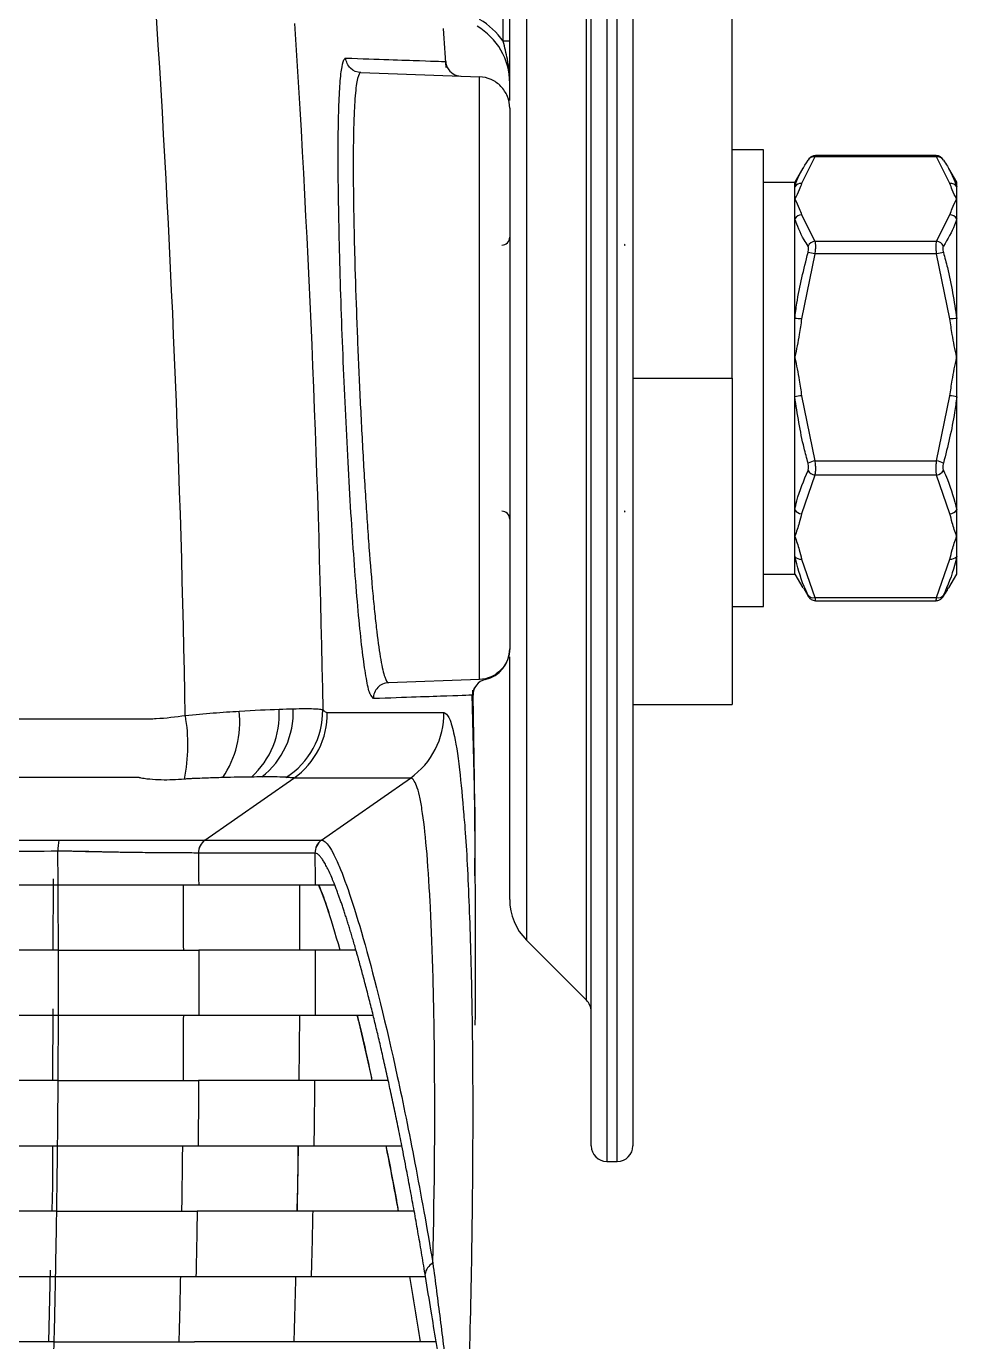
# Model space of a CAD drawing. Extents: x 14.8 to 109.8, y 1.6 to 86.6.
# Drawn here: x 107.027 to 108.809, y 35.693 to 38.212 of the extents above; entities that cross this region are included whole.
import ezdxf

# ---------------------------------------------------------------- set-up
doc = ezdxf.new("R2010")
doc.units = 0
doc.header["$MEASUREMENT"] = 0
doc.layers.add('OBJECT', color=7, linetype='CONTINUOUS')

msp = doc.modelspace()

# ---------------------------------------------------------------- linework, layer by layer
at = {"layer": 'OBJECT'}
for p, q in [((108.379, 37.5382), (108.379, 44.1632)), ((108.139, 39.0382), (108.139, 37.5382)), ((108.159, 36.0382), (108.159, 39.0382)), ((108.109, 37.5382), (108.109, 38.9807)), ((108.189, 38.8687), (108.189, 36.0682)), ((108.1002, 36.347), (108.1002, 38.7294)), ((107.9852, 38.6123), (107.9852, 36.462)), ((107.9406, 38.1832), (107.9406, 38.5328)), ((107.953, 38.07), (107.953, 38.5328)), ((107.953, 38.1832), (107.9406, 38.1832)), ((107.668, 38.1232), (107.8951, 38.1152)), ((108.439, 37.9757), (108.379, 37.9757)), ((108.439, 37.5382), (108.439, 37.9757)), ((108.5373, 37.9618), (108.512, 37.911)), ((108.7706, 37.9618), (108.5373, 37.9618)), ((108.7697, 37.9643), (108.5384, 37.9643)), ((108.796, 37.911), (108.7706, 37.9618)), ((108.5145, 37.9401), (108.499, 37.9132)), ((108.809, 37.9132), (108.7937, 37.9398)), ((108.439, 37.9132), (108.499, 37.9132)), ((108.499, 37.9046), (108.499, 37.9132)), ((108.499, 37.9046), (108.499, 37.9132)), ((108.809, 37.9046), (108.809, 37.9132)), ((108.499, 37.8811), (108.499, 37.9046)), ((108.809, 37.8811), (108.809, 37.9046)), ((108.499, 37.1632), (108.499, 37.8811)), ((108.499, 37.8435), (108.499, 37.8811)), ((108.809, 37.8435), (108.809, 37.8811)), ((108.499, 37.6522), (108.499, 37.8435)), ((108.512, 37.8511), (108.5373, 37.8003)), ((108.7706, 37.8003), (108.796, 37.8511)), ((108.809, 37.6522), (108.809, 37.8435)), ((108.1728, 37.7944), (108.1728, 37.792)), ((108.174, 37.7932), (108.1728, 37.7944)), ((108.1728, 37.792), (108.174, 37.7932)), ((108.5373, 37.8003), (108.7706, 37.8003)), ((108.5373, 37.7761), (108.512, 37.6515)), ((108.7706, 37.7761), (108.5373, 37.7761)), ((108.796, 37.6515), (108.7706, 37.7761)), ((108.499, 37.578), (108.499, 37.6522)), ((108.809, 37.578), (108.809, 37.6522)), ((108.499, 37.5023), (108.499, 37.578)), ((108.809, 37.5023), (108.809, 37.578)), ((108.109, 36.0682), (108.109, 37.5382)), ((108.139, 37.5382), (108.139, 36.0382)), ((108.189, 37.5382), (108.379, 37.5382)), ((108.379, 37.5382), (108.379, 36.9132)), ((108.439, 37.1007), (108.439, 37.5382)), ((108.512, 37.5046), (108.5373, 37.38)), ((108.7706, 37.38), (108.796, 37.5046)), ((108.499, 37.2858), (108.499, 37.5023)), ((108.809, 37.2858), (108.809, 37.5023)), ((108.5373, 37.38), (108.7706, 37.38)), ((108.5373, 37.3526), (108.512, 37.2787)), ((108.7706, 37.3526), (108.5373, 37.3526)), ((108.796, 37.2787), (108.7706, 37.3526)), ((108.174, 37.2832), (108.1728, 37.2844)), ((108.1728, 37.2844), (108.1728, 37.282)), ((108.1728, 37.282), (108.174, 37.2832)), ((108.499, 37.2352), (108.499, 37.2858)), ((108.809, 37.2352), (108.809, 37.2858)), ((108.499, 37.197), (108.499, 37.2352)), ((108.809, 37.197), (108.809, 37.2352)), ((108.499, 37.1632), (108.499, 37.197)), ((108.512, 37.1917), (108.5373, 37.1179)), ((108.7706, 37.1179), (108.796, 37.1917)), ((108.809, 37.1632), (108.809, 37.197)), ((108.439, 37.1632), (108.499, 37.1632)), ((108.499, 37.1632), (108.5145, 37.1364)), ((108.7937, 37.1367), (108.809, 37.1632)), ((108.5156, 37.137), (108.5244, 37.1209)), ((108.379, 37.1007), (108.439, 37.1007)), ((108.525, 37.1199), (108.5244, 37.1209)), ((108.5373, 37.1179), (108.7706, 37.1179)), ((108.5384, 37.1121), (108.7697, 37.1121)), ((107.953, 36.5398), (107.953, 37.0046)), ((107.8951, 36.9612), (107.7209, 36.9551)), ((107.692, 36.9246), (107.6871, 36.9314)), ((107.8871, 36.7045), (107.8809, 36.9323)), ((108.189, 36.9132), (108.379, 36.9132)), ((107.6038, 36.8981), (107.8268, 36.8981)), ((107.3695, 36.6536), (107.54, 36.7725)), ((107.7629, 36.7725), (107.54, 36.7725)), ((107.5929, 36.6536), (107.7629, 36.7725)), ((107.8871, 36.7045), (107.886, 36.7046)), ((107.3698, 36.6536), (107.5928, 36.6536)), ((107.5928, 36.6536), (107.5929, 36.6536)), ((107.5801, 36.6288), (107.3571, 36.6288)), ((107.5802, 36.6288), (107.5801, 36.6288)), ((107.0789, 36.4432), (107.0793, 36.5796)), ((107.3575, 36.5682), (107.5804, 36.5682)), ((107.9852, 36.462), (108.1002, 36.347)), ((107.5807, 36.4432), (107.358, 36.4432)), ((107.0783, 36.1932), (107.0786, 36.3303)), ((107.358, 36.3182), (107.5804, 36.3182)), ((107.5504, 36.3182), (107.5495, 36.1932)), ((107.6891, 36.1987), (107.6615, 36.3182)), ((107.5795, 36.1932), (107.3574, 36.1932)), ((107.3563, 36.0682), (107.578, 36.0682)), ((108.139, 36.0382), (108.159, 36.0382)), ((107.5758, 35.9432), (107.3546, 35.9432)), ((107.0705, 35.6932), (107.074, 35.83)), ((107.3523, 35.8182), (107.573, 35.8182)), ((107.7918, 35.8182), (107.7911, 35.8227)), ((107.5696, 35.6932), (107.3495, 35.6932))]:
    msp.add_line(p, q, dxfattribs=at)
for centre, radius, start, end in [((107.828, 38.1037), 0.125, 0, 60), ((107.8254, 38.1037), 0.14, 34.6214, 60), ((82.4386, 36.4432), 25.449, 3.80708, 3.97514), ((107.8605, 38.1465), 0.03, 183.8301, 208.3471), ((107.8605, 38.1465), 0.03, 208.3412, 268.0015), ((108.5354, 37.9491), 0.0128, 81.4729, 149.859), ((108.7725, 37.9491), 0.0128, 30.1391, 98.529), ((108.511, 37.8966), 0.0144, 85.9642, 146.3907), ((108.797, 37.8966), 0.0144, 33.6123, 94.0329), ((108.5126, 37.8351), 0.016, 92.2922, 148.4159), ((108.7954, 37.8351), 0.016, 31.5873, 87.7046), ((107.938, 37.808), 0.015, 271, 0), ((108.5393, 37.7838), 0.0167, 96.8187, 153.7072), ((108.7687, 37.7838), 0.0167, 26.2902, 83.1839), ((108.5155, 37.7039), 0.0754, 73.1489, 83.2451), ((108.7925, 37.7039), 0.0754, 96.7565, 106.8495), ((108.5012, 37.5711), 0.0811, 82.3779, 91.5729), ((108.8068, 37.5711), 0.0811, 88.4269, 97.6223), ((108.5203, 37.4201), 0.0849, 95.6312, 104.548), ((108.7877, 37.4201), 0.0849, 75.4533, 84.3675), ((108.5584, 37.2982), 0.0844, 104.4614, 113.8015), ((108.7496, 37.2983), 0.0844, 66.1962, 75.5409), ((108.5401, 37.3705), 0.0182, 209.6936, 261.1333), ((108.7678, 37.3705), 0.0182, 278.8639, 330.3091), ((107.938, 37.2685), 0.015, 0, 89), ((108.5128, 37.2957), 0.017, 215.5979, 267.2737), ((108.7952, 37.2957), 0.017, 272.7294, 324.399), ((108.5103, 37.2063), 0.0147, 219.2269, 276.414), ((108.7976, 37.2063), 0.0147, 263.5888, 320.7704), ((108.5344, 37.1302), 0.0126, 217.0577, 283.3271), ((108.7735, 37.1302), 0.0126, 256.6713, 322.9439), ((107.893, 37.0196), 0.06, 282.725, 359.9996), ((107.9128, 36.9318), 0.03, 102.7253, 181.0978), ((82.4386, 36.4432), 25.449, 359.6765, 1.12022), ((107.2495, 36.879), 0.1867, 325.534, 6.6361), ((107.3514, 36.8937), 0.1603, 311.8926, 3.8133), ((107.3823, 36.898), 0.1563, 307.9025, 2.6399), ((107.4446, 36.9013), 0.1505, 302.1195, 0.7464), ((107.0121, 36.8358), 0.3248, 348.377, 10.0407), ((107.6768, 36.8954), 0.15, 305.0188, 1.0283), ((107.1686, 36.6345), 0.0809, 166.4179, 181.4894), ((107.3871, 36.629), 0.03, 125.0942, 180.4416), ((108.063, 36.5398), 0.11, 180, 225), ((108.079, 36.3258), 0.03, 0, 45), ((108.139, 36.0682), 0.03, 180, 270), ((108.159, 36.0682), 0.03, 270, 0), ((107.8178, 35.8191), 0.027, 116.2331, 172.2532)]:
    msp.add_arc(centre, radius, start, end, dxfattribs=at)
for points in [[(107.3319, 36.8925), (107.3237, 37.3496), (107.3045, 37.8064), (107.2747, 38.261)], [(107.541, 38.2175), (107.5691, 37.7808), (107.5872, 37.3422), (107.5951, 36.9033)], [(107.6356, 38.1477), (107.6367, 38.15), (107.6379, 38.1512), (107.6392, 38.1511)], [(107.435, 36.9006), (107.4637, 36.9023), (107.4892, 36.9035), (107.5114, 36.9044)], [(107.5114, 36.9044), (107.5212, 36.9047), (107.5302, 36.905), (107.5384, 36.9052)], [(107.4585, 36.7744), (107.4424, 36.7742), (107.4241, 36.7739), (107.4034, 36.7734)], [(107.4783, 36.7746), (107.4722, 36.7746), (107.4656, 36.7745), (107.4585, 36.7744)], [(107.8861, 36.585), (107.8868, 36.6268), (107.8871, 36.6666), (107.8871, 36.7045)], [(107.3695, 36.6536), (107.3696, 36.6536), (107.3697, 36.6536), (107.3698, 36.6536)], [(107.3571, 36.6288), (107.357, 36.6288), (107.3569, 36.6288), (107.3568, 36.6288)], [(107.5801, 36.6288), (107.5802, 36.6086), (107.5803, 36.5884), (107.5804, 36.5682)], [(103.673, 36.5682), (104.2538, 36.5682), (105.4037, 36.5682), (106.5307, 36.5682), (107.0883, 36.5682)], [(107.0889, 36.4432), (107.0888, 36.4849), (107.0886, 36.5266), (107.0883, 36.5682)], [(107.3276, 36.5682), (107.3278, 36.5266), (107.328, 36.4849), (107.3281, 36.4432)], [(107.5504, 36.5682), (107.5507, 36.5266), (107.5508, 36.4849), (107.5508, 36.4432)], [(107.5804, 36.5682), (107.5894, 36.5682), (107.6018, 36.5682), (107.6179, 36.5682)], [(107.0889, 36.4432), (106.5312, 36.4432), (105.404, 36.4432), (104.2539, 36.4432), (103.673, 36.4432)], [(107.5807, 36.4432), (107.5807, 36.4016), (107.5806, 36.3599), (107.5804, 36.3182)], [(107.6587, 36.4432), (107.6221, 36.4432), (107.5962, 36.4432), (107.5807, 36.4432)], [(103.673, 36.3182), (104.2539, 36.3182), (105.404, 36.3182), (106.5312, 36.3182), (107.0889, 36.3182)], [(107.0884, 36.1932), (107.0887, 36.2349), (107.0888, 36.2765), (107.0889, 36.3182)], [(107.3281, 36.3182), (107.328, 36.2766), (107.3278, 36.2349), (107.3275, 36.1932)], [(107.5804, 36.3182), (107.6002, 36.3182), (107.6372, 36.3182), (107.6916, 36.3182)], [(107.0884, 36.1932), (106.5308, 36.1932), (105.4038, 36.1932), (104.2539, 36.1932), (103.673, 36.1932)], [(107.5795, 36.1932), (107.5791, 36.1516), (107.5786, 36.1099), (107.578, 36.0682)], [(107.7205, 36.1932), (107.6497, 36.1932), (107.6027, 36.1932), (107.5795, 36.1932)], [(107.0857, 35.9432), (107.0863, 35.9849), (107.0869, 36.0265), (107.0873, 36.0682)], [(107.3263, 36.0682), (107.3259, 36.0265), (107.3253, 35.9849), (107.3247, 35.9432)], [(107.548, 36.0682), (107.5473, 36.0266), (107.5466, 35.9849), (107.5458, 35.9432)], [(107.578, 36.0682), (107.604, 36.0682), (107.6602, 36.0682), (107.7465, 36.0682)], [(107.74, 35.9432), (107.7321, 35.987), (107.7242, 36.0286), (107.7164, 36.0682)], [(107.5758, 35.9432), (107.575, 35.9016), (107.574, 35.8599), (107.573, 35.8182)], [(107.0808, 35.6932), (107.0818, 35.7349), (107.0827, 35.7765), (107.0835, 35.8182)], [(107.3224, 35.8182), (107.3216, 35.7765), (107.3206, 35.7349), (107.3196, 35.6932)], [(107.543, 35.8182), (107.542, 35.7766), (107.5408, 35.7349), (107.5396, 35.6932)], [(107.782, 35.6932), (107.7751, 35.7354), (107.7684, 35.7772), (107.7616, 35.8182)]]:
    msp.add_open_spline(points, degree=3, dxfattribs=at)
for points, knots in [([(107.953, 38.1037), (107.953, 38.1038), (107.953, 38.1188), (107.9503, 38.1456), (107.9435, 38.1718), (107.9406, 38.1832)], [0, 0, 0, 0, 0.005474, 0.566166, 1, 1, 1, 1]), ([(107.6871, 36.9314), (107.6867, 36.9319), (107.6842, 36.9348), (107.6794, 36.9569), (107.6728, 36.9983), (107.6662, 37.0562), (107.6598, 37.1277), (107.6535, 37.2107), (107.6476, 37.3031), (107.6421, 37.4021), (107.6371, 37.5051), (107.6327, 37.6089), (107.6292, 37.7107), (107.6265, 37.8077), (107.6249, 37.8968), (107.6244, 37.9759), (107.6252, 38.0423), (107.6273, 38.0944), (107.6306, 38.1316), (107.6339, 38.1423), (107.6356, 38.1477)], [0, 0, 0, 0, 0.011841, 0.070065, 0.128279, 0.186492, 0.244676, 0.302859, 0.361011, 0.419162, 0.477299, 0.535435, 0.593561, 0.651687, 0.709786, 0.767884, 0.825931, 0.883979, 0.941989, 1, 1, 1, 1]), ([(107.6392, 38.1511), (107.7015, 38.149), (107.7487, 38.1473), (107.8125, 38.1451), (107.8291, 38.1445), (107.8306, 38.1445)], [0, 0, 0, 0, 0.5, 0.5, 1, 1, 1, 1]), ([(107.668, 38.1232), (107.6607, 38.1234), (107.6535, 38.1265), (107.643, 38.1367), (107.6397, 38.1438), (107.6392, 38.1511)], [0, 0, 0, 0, 0.5, 0.5, 1, 1, 1, 1]), ([(107.8342, 38.1323), (107.8335, 38.1335), (107.8323, 38.136), (107.8314, 38.1392), (107.8309, 38.1414), (107.8308, 38.1424), (107.8307, 38.143), (107.8307, 38.1434), (107.8307, 38.1436), (107.8307, 38.1435), (107.8307, 38.1435)], [0, 0, 0, 0, 0.249394, 0.474955, 0.590945, 0.659616, 0.720672, 0.808057, 0.975555, 1, 1, 1, 1]), ([(107.668, 38.1232), (107.6657, 38.1233), (107.6636, 38.1195), (107.66, 38.1046), (107.6584, 38.0936), (107.6566, 38.0716), (107.6561, 38.0634), (107.6551, 38.0453), (107.6547, 38.0354), (107.6538, 38.0037), (107.6535, 37.9795), (107.6534, 37.9248), (107.6536, 37.8953), (107.6544, 37.8478), (107.6547, 37.8314), (107.6554, 37.7975), (107.6559, 37.7799), (107.6573, 37.7268), (107.6585, 37.6904), (107.6606, 37.6341), (107.6614, 37.615), (107.6629, 37.5767), (107.6638, 37.5575), (107.6664, 37.5003), (107.6682, 37.4624), (107.6713, 37.4058), (107.6723, 37.387), (107.6744, 37.3505), (107.6766, 37.3146), (107.6789, 37.2801), (107.6812, 37.2464), (107.6824, 37.2298), (107.686, 37.1819), (107.6884, 37.1525), (107.6921, 37.1121), (107.6934, 37.0993), (107.6959, 37.0749), (107.6972, 37.0634), (107.701, 37.0317), (107.7036, 37.0138), (107.7074, 36.9919), (107.7087, 36.9854), (107.7112, 36.9744), (107.7125, 36.9698), (107.7162, 36.9587), (107.7186, 36.955), (107.7209, 36.9551)], [0, 0, 0, 0, 0.0625, 0.0625, 0.125, 0.125, 0.15625, 0.15625, 0.1875, 0.1875, 0.25, 0.25, 0.3125, 0.3125, 0.34375, 0.34375, 0.375, 0.375, 0.4375, 0.4375, 0.46875, 0.46875, 0.5, 0.5, 0.5625, 0.5625, 0.59375, 0.59375, 0.625, 0.65625, 0.65625, 0.6875, 0.6875, 0.75, 0.75, 0.78125, 0.78125, 0.8125, 0.8125, 0.875, 0.875, 0.90625, 0.90625, 0.9375, 0.9375, 1, 1, 1, 1]), ([(107.8951, 36.9612), (107.8951, 36.9612), (107.8951, 36.9613), (107.8951, 36.9615), (107.8951, 36.962), (107.8951, 36.9631), (107.8951, 36.9658), (107.8951, 36.9686), (107.8951, 36.9759), (107.8951, 36.9805), (107.8951, 36.9915), (107.8951, 36.9979), (107.8951, 37.0197), (107.8951, 37.0374), (107.8951, 37.0688), (107.8951, 37.0802), (107.8951, 37.1043), (107.8951, 37.117), (107.8951, 37.157), (107.8951, 37.186), (107.8951, 37.2334), (107.8951, 37.2498), (107.8951, 37.2831), (107.8951, 37.3172), (107.8951, 37.3526), (107.8951, 37.3887), (107.8951, 37.4073), (107.8951, 37.4631), (107.8951, 37.5006), (107.8951, 37.557), (107.8951, 37.5759), (107.8951, 37.6137), (107.8951, 37.6325), (107.8951, 37.688), (107.8951, 37.7239), (107.8951, 37.7763), (107.8951, 37.7936), (107.8951, 37.827), (107.8951, 37.8432), (107.8951, 37.89), (107.8951, 37.9191), (107.8951, 37.973), (107.8951, 37.9969), (107.8951, 38.0282), (107.8951, 38.0379), (107.8951, 38.0558), (107.8951, 38.064), (107.8951, 38.0857), (107.8951, 38.0966), (107.8951, 38.1077), (107.8951, 38.1105), (107.8951, 38.1134), (107.8951, 38.1141), (107.8951, 38.1148), (107.8951, 38.115), (107.8951, 38.1152), (107.8951, 38.1152), (107.8951, 38.1152)], [0, 0, 0, 0, 0.007812, 0.007812, 0.015625, 0.03125, 0.03125, 0.0625, 0.0625, 0.09375, 0.09375, 0.125, 0.125, 0.1875, 0.1875, 0.21875, 0.21875, 0.25, 0.25, 0.3125, 0.3125, 0.34375, 0.34375, 0.375, 0.40625, 0.40625, 0.4375, 0.4375, 0.5, 0.5, 0.53125, 0.53125, 0.5625, 0.5625, 0.625, 0.625, 0.65625, 0.65625, 0.6875, 0.6875, 0.75, 0.75, 0.8125, 0.8125, 0.84375, 0.84375, 0.875, 0.875, 0.9375, 0.9375, 0.96875, 0.96875, 0.984375, 0.984375, 0.992188, 0.992188, 1, 1, 1, 1]), ([(107.953, 38.0553), (107.953, 38.063), (107.9515, 38.0706), (107.9457, 38.0849), (107.9415, 38.0914), (107.9308, 38.1025), (107.9244, 38.107), (107.9104, 38.1132), (107.9028, 38.115), (107.8951, 38.1152)], [0, 0, 0, 0, 0.25, 0.25, 0.5, 0.5, 0.75, 0.75, 1, 1, 1, 1]), ([(107.953, 38.0553), (107.953, 38.0553), (107.953, 38.0519), (107.953, 38.0386), (107.953, 38.0288), (107.953, 38.0094), (107.953, 38.002), (107.953, 37.986), (107.953, 37.9773), (107.953, 37.9492), (107.953, 37.9278), (107.953, 37.8796), (107.953, 37.8535), (107.953, 37.8115), (107.953, 37.797), (107.953, 37.7671), (107.953, 37.7516), (107.953, 37.7047), (107.953, 37.6725), (107.953, 37.6228), (107.953, 37.6059), (107.953, 37.572), (107.953, 37.5551), (107.953, 37.5045), (107.953, 37.471), (107.953, 37.4209), (107.953, 37.4043), (107.953, 37.3719), (107.953, 37.3402), (107.953, 37.3097), (107.953, 37.2798), (107.953, 37.2651), (107.953, 37.2227), (107.953, 37.1966), (107.953, 37.1608), (107.953, 37.1494), (107.953, 37.1278), (107.953, 37.1176), (107.953, 37.0895), (107.953, 37.0736), (107.953, 37.0541), (107.953, 37.0483), (107.953, 37.0385), (107.953, 37.0344), (107.953, 37.0245), (107.953, 37.0212), (107.953, 37.0212)], [0, 0, 0, 0, 0.0625, 0.0625, 0.125, 0.125, 0.15625, 0.15625, 0.1875, 0.1875, 0.25, 0.25, 0.3125, 0.3125, 0.34375, 0.34375, 0.375, 0.375, 0.4375, 0.4375, 0.46875, 0.46875, 0.5, 0.5, 0.5625, 0.5625, 0.59375, 0.59375, 0.625, 0.65625, 0.65625, 0.6875, 0.6875, 0.75, 0.75, 0.78125, 0.78125, 0.8125, 0.8125, 0.875, 0.875, 0.90625, 0.90625, 0.9375, 0.9375, 1, 1, 1, 1]), ([(108.5384, 37.9643), (108.5372, 37.9642), (108.5349, 37.9641), (108.5317, 37.9629), (108.5292, 37.9613), (108.5275, 37.9597), (108.5263, 37.9584), (108.5256, 37.9574), (108.5251, 37.9567), (108.5249, 37.9564)], [0, 0, 0, 0, 0.189075, 0.381962, 0.546143, 0.681246, 0.789091, 0.91633, 1, 1, 1, 1]), ([(108.5384, 37.9642), (108.5383, 37.9641), (108.5381, 37.9639), (108.5375, 37.9623), (108.5373, 37.9618)], [0, 0, 0, 0, 0.646126, 1, 1, 1, 1]), ([(108.7829, 37.9566), (108.7824, 37.9574), (108.7816, 37.9586), (108.7793, 37.9609), (108.7762, 37.963), (108.7728, 37.9643), (108.7704, 37.9642), (108.7697, 37.9641)], [0, 0, 0, 0, 0.260358, 0.402468, 0.600216, 0.881439, 1, 1, 1, 1]), ([(108.7706, 37.9618), (108.7702, 37.9629), (108.7697, 37.9644), (108.7697, 37.9641), (108.7697, 37.964)], [0, 0, 0, 0, 0.721615, 1, 1, 1, 1]), ([(108.499, 37.9046), (108.5002, 37.9086), (108.5056, 37.9258), (108.5162, 37.9426), (108.5244, 37.9555)], [0, 0, 0, 0, 0.230784, 1, 1, 1, 1]), ([(108.7836, 37.9555), (108.7862, 37.9517), (108.7975, 37.935), (108.804, 37.9178), (108.809, 37.9046)], [0, 0, 0, 0, 0.230777, 1, 1, 1, 1]), ([(108.512, 37.911), (108.5106, 37.907), (108.5072, 37.897), (108.502, 37.8871), (108.499, 37.8812), (108.499, 37.8811)], [0, 0, 0, 0, 0.400105, 0.989961, 1, 1, 1, 1]), ([(108.809, 37.8811), (108.8089, 37.8812), (108.8059, 37.8871), (108.8008, 37.897), (108.7974, 37.907), (108.796, 37.911)], [0, 0, 0, 0, 0.0100396, 0.5998959, 1, 1, 1, 1]), ([(108.499, 37.8811), (108.499, 37.881), (108.502, 37.875), (108.5072, 37.8651), (108.5106, 37.8551), (108.512, 37.8511)], [0, 0, 0, 0, 0.010036, 0.599892, 1, 1, 1, 1]), ([(108.796, 37.8511), (108.7974, 37.8551), (108.8008, 37.8651), (108.8059, 37.875), (108.8089, 37.881), (108.809, 37.8811)], [0, 0, 0, 0, 0.4001072, 0.9899635, 1, 1, 1, 1]), ([(108.5244, 37.7912), (108.5218, 37.7951), (108.5105, 37.8124), (108.504, 37.83), (108.499, 37.8435)], [0, 0, 0, 0, 0.230777, 1, 1, 1, 1]), ([(108.809, 37.8435), (108.8077, 37.8395), (108.8023, 37.8218), (108.7918, 37.8045), (108.7836, 37.7912)], [0, 0, 0, 0, 0.230783, 1, 1, 1, 1]), ([(108.5244, 37.7788), (108.5245, 37.7795), (108.5251, 37.7817), (108.5256, 37.7853), (108.5254, 37.7889), (108.5247, 37.7904), (108.5244, 37.7912)], [0, 0, 0, 0, 0.142534, 0.42189, 0.711621, 1, 1, 1, 1]), ([(108.5373, 37.8003), (108.5377, 37.7989), (108.5384, 37.796), (108.5386, 37.7888), (108.5381, 37.7819), (108.5375, 37.7776), (108.5373, 37.7761)], [0, 0, 0, 0, 0.286989, 0.578771, 0.858873, 1, 1, 1, 1]), ([(108.7706, 37.7761), (108.7703, 37.7791), (108.7696, 37.785), (108.7694, 37.7927), (108.7699, 37.7977), (108.7704, 37.7997), (108.7706, 37.8003)], [0, 0, 0, 0, 0.286983, 0.578768, 0.85887, 1, 1, 1, 1]), ([(108.7836, 37.7912), (108.7834, 37.7908), (108.7829, 37.7898), (108.7824, 37.7873), (108.7826, 37.7833), (108.7833, 37.7803), (108.7836, 37.7788)], [0, 0, 0, 0, 0.142526, 0.4219, 0.711623, 1, 1, 1, 1]), ([(108.499, 37.6522), (108.5002, 37.662), (108.5056, 37.7048), (108.5162, 37.7466), (108.5244, 37.7788)], [0, 0, 0, 0, 0.2307843, 1, 1, 1, 1]), ([(108.7836, 37.7788), (108.7862, 37.7692), (108.7975, 37.7276), (108.804, 37.685), (108.809, 37.6522)], [0, 0, 0, 0, 0.230777, 1, 1, 1, 1]), ([(108.512, 37.6515), (108.5106, 37.6416), (108.5072, 37.6172), (108.502, 37.5929), (108.499, 37.5783), (108.499, 37.578)], [0, 0, 0, 0, 0.400105, 0.989964, 1, 1, 1, 1]), ([(108.809, 37.578), (108.8089, 37.5783), (108.8059, 37.5929), (108.8008, 37.6172), (108.7974, 37.6416), (108.796, 37.6515)], [0, 0, 0, 0, 0.010037, 0.599896, 1, 1, 1, 1]), ([(108.499, 37.578), (108.499, 37.5778), (108.502, 37.5632), (108.5072, 37.5388), (108.5106, 37.5144), (108.512, 37.5046)], [0, 0, 0, 0, 0.010036, 0.599895, 1, 1, 1, 1]), ([(108.796, 37.5046), (108.7974, 37.5144), (108.8008, 37.5388), (108.8059, 37.5632), (108.8089, 37.5778), (108.809, 37.578)], [0, 0, 0, 0, 0.4001042, 0.9899629, 1, 1, 1, 1]), ([(108.5244, 37.3755), (108.5218, 37.3851), (108.5105, 37.4267), (108.504, 37.4694), (108.499, 37.5023)], [0, 0, 0, 0, 0.230777, 1, 1, 1, 1]), ([(108.809, 37.5023), (108.8077, 37.4924), (108.8023, 37.4496), (108.7918, 37.4077), (108.7836, 37.3755)], [0, 0, 0, 0, 0.230785, 1, 1, 1, 1]), ([(108.5373, 37.38), (108.5377, 37.377), (108.5384, 37.3709), (108.5386, 37.3623), (108.5381, 37.3562), (108.5375, 37.3535), (108.5373, 37.3526)], [0, 0, 0, 0, 0.286984, 0.57877, 0.85887, 1, 1, 1, 1]), ([(108.7706, 37.3526), (108.7703, 37.3545), (108.7696, 37.3585), (108.7694, 37.3667), (108.7699, 37.3741), (108.7704, 37.3785), (108.7706, 37.38)], [0, 0, 0, 0, 0.286987, 0.578771, 0.858873, 1, 1, 1, 1]), ([(108.499, 37.2858), (108.5002, 37.2917), (108.5056, 37.3172), (108.5162, 37.3422), (108.5244, 37.3615)], [0, 0, 0, 0, 0.2307835, 1, 1, 1, 1]), ([(108.5244, 37.3615), (108.5245, 37.362), (108.5251, 37.3634), (108.5256, 37.3665), (108.5254, 37.3709), (108.5247, 37.374), (108.5244, 37.3755)], [0, 0, 0, 0, 0.142543, 0.421892, 0.711624, 1, 1, 1, 1]), ([(108.7836, 37.3755), (108.7834, 37.3747), (108.7829, 37.3725), (108.7824, 37.3687), (108.7826, 37.3645), (108.7833, 37.3625), (108.7836, 37.3615)], [0, 0, 0, 0, 0.142533, 0.421896, 0.711618, 1, 1, 1, 1]), ([(108.7836, 37.3615), (108.7862, 37.3558), (108.7975, 37.3308), (108.804, 37.3054), (108.809, 37.2858)], [0, 0, 0, 0, 0.230777, 1, 1, 1, 1]), ([(108.512, 37.2787), (108.5106, 37.2729), (108.5072, 37.2584), (108.502, 37.244), (108.499, 37.2354), (108.499, 37.2352)], [0, 0, 0, 0, 0.400108, 0.989961, 1, 1, 1, 1]), ([(108.809, 37.2352), (108.8089, 37.2354), (108.8059, 37.244), (108.8008, 37.2584), (108.7974, 37.2729), (108.796, 37.2787)], [0, 0, 0, 0, 0.01004, 0.599894, 1, 1, 1, 1]), ([(108.499, 37.2352), (108.499, 37.2351), (108.502, 37.2264), (108.5072, 37.212), (108.5106, 37.1975), (108.512, 37.1917)], [0, 0, 0, 0, 0.010036, 0.5998912, 1, 1, 1, 1]), ([(108.796, 37.1917), (108.7974, 37.1975), (108.8008, 37.212), (108.8059, 37.2264), (108.8089, 37.2351), (108.809, 37.2352)], [0, 0, 0, 0, 0.400108, 0.989963, 1, 1, 1, 1]), ([(108.5244, 37.1225), (108.5218, 37.1282), (108.5105, 37.1526), (108.504, 37.1777), (108.499, 37.197)], [0, 0, 0, 0, 0.230778, 1, 1, 1, 1]), ([(108.809, 37.197), (108.8077, 37.1912), (108.8023, 37.166), (108.7918, 37.1414), (108.7836, 37.1225)], [0, 0, 0, 0, 0.230785, 1, 1, 1, 1]), ([(108.7836, 37.1209), (108.7864, 37.1247), (108.7902, 37.13), (108.7926, 37.1355), (108.7932, 37.1369)], [0, 0, 0, 0, 0.725854, 1, 1, 1, 1]), ([(108.5244, 37.1209), (108.5245, 37.1207), (108.5251, 37.1199), (108.5256, 37.1194), (108.5254, 37.1202), (108.5247, 37.1218), (108.5244, 37.1225)], [0, 0, 0, 0, 0.1425348, 0.421893, 0.7116231, 1, 1, 1, 1]), ([(108.525, 37.1199), (108.525, 37.1198), (108.5255, 37.1191), (108.5262, 37.1181), (108.5279, 37.1162), (108.5305, 37.1142), (108.534, 37.1125), (108.5369, 37.1123), (108.5384, 37.1122)], [0, 0, 0, 0, 0.027805, 0.201778, 0.35764, 0.520027, 0.752003, 1, 1, 1, 1]), ([(108.5373, 37.1179), (108.5377, 37.1164), (108.5384, 37.1133), (108.5386, 37.1117), (108.5384, 37.1122), (108.5384, 37.1122)], [0, 0, 0, 0, 0.477607, 0.963215, 1, 1, 1, 1]), ([(108.7697, 37.1124), (108.7696, 37.1124), (108.7694, 37.1123), (108.7699, 37.1147), (108.7705, 37.1171), (108.7706, 37.1179)], [0, 0, 0, 0, 0.300665, 0.765696, 1, 1, 1, 1]), ([(108.7697, 37.1122), (108.7708, 37.1122), (108.773, 37.1123), (108.7762, 37.1135), (108.7787, 37.1151), (108.7805, 37.1167), (108.7817, 37.1181), (108.7824, 37.119), (108.7829, 37.1197), (108.7831, 37.12)], [0, 0, 0, 0, 0.177389, 0.374391, 0.542565, 0.68169, 0.788403, 0.907728, 1, 1, 1, 1]), ([(108.7836, 37.1225), (108.7834, 37.1221), (108.7829, 37.1209), (108.7824, 37.1197), (108.7826, 37.1195), (108.7833, 37.1204), (108.7836, 37.1209)], [0, 0, 0, 0, 0.142539, 0.421897, 0.71163, 1, 1, 1, 1]), ([(107.953, 37.0212), (107.953, 37.0135), (107.9515, 37.0058), (107.9457, 36.9916), (107.9415, 36.985), (107.9308, 36.974), (107.9244, 36.9695), (107.9104, 36.9632), (107.9028, 36.9615), (107.8951, 36.9612)], [0, 0, 0, 0, 0.25, 0.25, 0.5, 0.5, 0.75, 0.75, 1, 1, 1, 1]), ([(107.7209, 36.9551), (107.7132, 36.9548), (107.7056, 36.9514), (107.6949, 36.9401), (107.6919, 36.9323), (107.692, 36.9246)], [0, 0, 0, 0, 0.5, 0.5, 1, 1, 1, 1]), ([(107.8828, 36.9312), (107.8814, 36.9312), (107.8647, 36.9306), (107.8011, 36.9284), (107.7542, 36.9267), (107.692, 36.9246)], [0, 0, 0, 0, 0.5, 0.5, 1, 1, 1, 1]), ([(107.8828, 36.9323), (107.8828, 36.9323), (107.8828, 36.9323), (107.8828, 36.9327), (107.8829, 36.9336), (107.883, 36.9354), (107.8837, 36.9394), (107.8848, 36.9436), (107.8866, 36.9461), (107.887, 36.9467)], [0, 0, 0, 0, 0.0305813, 0.1672362, 0.2345118, 0.3109252, 0.5008156, 0.8989356, 1, 1, 1, 1]), ([(107.3319, 36.8925), (107.3503, 36.8943), (107.3681, 36.8958), (107.4025, 36.8985), (107.4191, 36.8996), (107.435, 36.9006)], [0, 0, 0, 0, 0.5, 0.5, 1, 1, 1, 1]), ([(107.5384, 36.9052), (107.5549, 36.9056), (107.5678, 36.9056), (107.5821, 36.9051), (107.586, 36.9049), (107.592, 36.9042), (107.594, 36.9038), (107.5951, 36.9033)], [0, 0, 0, 0, 0.5, 0.5, 0.75, 0.75, 1, 1, 1, 1]), ([(107.5951, 36.9033), (107.5966, 36.902), (107.598, 36.9006), (107.6009, 36.8985), (107.6024, 36.8981), (107.6038, 36.8981)], [0, 0, 0, 0, 0.5, 0.5, 1, 1, 1, 1]), ([(103.673, 36.8852), (103.828, 36.8852), (103.983, 36.8852), (104.2924, 36.8852), (104.4468, 36.8852), (104.9094, 36.8852), (105.2168, 36.8853), (105.6765, 36.8853), (105.8292, 36.8854), (106.1333, 36.8855), (106.2846, 36.8855), (106.5861, 36.8856), (106.7362, 36.8857), (106.9603, 36.8857), (107.0349, 36.8857), (107.1464, 36.8858), (107.1929, 36.8858), (107.2393, 36.8858), (107.2532, 36.8858), (107.2578, 36.8858), (107.2671, 36.886), (107.2717, 36.8862), (107.2949, 36.8875), (107.3134, 36.8896), (107.3319, 36.8925)], [0, 0, 0, 0, 0.125, 0.125, 0.25, 0.25, 0.5, 0.5, 0.625, 0.625, 0.75, 0.75, 0.875, 0.875, 0.9375, 0.9375, 0.96875, 0.976562, 0.976562, 0.980469, 0.980469, 0.984375, 0.984375, 1, 1, 1, 1]), ([(107.54, 36.7725), (107.56, 36.7866), (107.5764, 36.8056), (107.5986, 36.8491), (107.6042, 36.8737), (107.6038, 36.8981)], [0, 0, 0, 0, 0.5, 0.5, 1, 1, 1, 1]), ([(107.8268, 36.8981), (107.8301, 36.8962), (107.8367, 36.8925), (107.8469, 36.8581), (107.8567, 36.8009), (107.8625, 36.7327), (107.865, 36.7022)], [0, 0, 0, 0, 0.224064, 0.448969, 0.753113, 1, 1, 1, 1]), ([(107.2423, 36.7736), (107.2243, 36.7736), (107.2062, 36.7736), (107.17, 36.7736), (107.1156, 36.7736), (106.9886, 36.7736), (106.8794, 36.7736), (106.6606, 36.7736), (106.5141, 36.7735), (106.2198, 36.7735), (106.0721, 36.7735), (105.7754, 36.7735), (105.6264, 36.7735), (105.1782, 36.7735), (104.8784, 36.7735), (104.4274, 36.7735), (104.2768, 36.7735), (103.9752, 36.7735), (103.8241, 36.7735), (103.673, 36.7735)], [0, 0, 0, 0, 0.015625, 0.015625, 0.03125, 0.0625, 0.125, 0.125, 0.25, 0.25, 0.375, 0.375, 0.5, 0.5, 0.75, 0.75, 0.875, 0.875, 1, 1, 1, 1]), ([(107.3302, 36.7704), (107.3152, 36.7692), (107.3003, 36.7685), (107.2782, 36.7689), (107.2709, 36.7693), (107.26, 36.7704), (107.2564, 36.7708), (107.2511, 36.7717), (107.2493, 36.772), (107.2467, 36.7726), (107.2454, 36.7729), (107.2439, 36.7732), (107.2432, 36.7734), (107.2428, 36.7735), (107.2426, 36.7735), (107.2423, 36.7736)], [0, 0, 0, 0, 0.5, 0.5, 0.75, 0.75, 0.875, 0.875, 0.9375, 0.9375, 0.96875, 0.984375, 0.992187, 0.992187, 1, 1, 1, 1]), ([(107.4034, 36.7734), (107.3934, 36.7731), (107.383, 36.7728), (107.3668, 36.7722), (107.3613, 36.772), (107.3529, 36.7716), (107.3487, 36.7715), (107.3444, 36.7713), (107.3416, 36.7712), (107.3401, 36.7711), (107.3387, 36.771)], [0, 0, 0, 0, 0.5, 0.5, 0.75, 0.75, 0.875, 0.9375, 0.9375, 1, 1, 1, 1]), ([(107.5242, 36.7739), (107.5209, 36.7742), (107.5153, 36.7744), (107.4999, 36.7747), (107.4902, 36.7747), (107.4783, 36.7746)], [0, 0, 0, 0, 0.5, 0.5, 1, 1, 1, 1]), ([(107.5246, 36.7738), (107.5245, 36.7739), (107.5244, 36.7739), (107.5242, 36.7739), (107.5242, 36.7739), (107.5242, 36.7739), (107.5242, 36.7739)], [0, 0, 0, 0, 0.00007090275, 0.00007090275, 0.00007090275, 0.00007096272, 0.00007096272, 0.00007096272, 0.00007096272]), ([(107.54, 36.7726), (107.5385, 36.7726), (107.5366, 36.7727), (107.5314, 36.7733), (107.528, 36.7737), (107.5246, 36.7738)], [0, 0, 0, 0, 0.5, 0.5, 1, 1, 1, 1]), ([(107.3387, 36.771), (107.3387, 36.771), (107.3387, 36.771), (107.3387, 36.771), (107.3359, 36.7708), (107.333, 36.7706), (107.3302, 36.7704)], [-0.00000006, -0.00000006, -0.00000006, -0.00000006, 0, 0, 0, 0.0002356266, 0.0002356266, 0.0002356266, 0.0002356266]), ([(107.8059, 35.8434), (107.8095, 35.9941), (107.8102, 36.1278), (107.8084, 36.3021), (107.8074, 36.3552), (107.8045, 36.452), (107.8028, 36.4957), (107.7966, 36.6129), (107.7914, 36.6724), (107.7835, 36.7224), (107.7818, 36.7312), (107.7784, 36.7462), (107.7748, 36.7588), (107.7709, 36.7663), (107.768, 36.7701), (107.7665, 36.7715), (107.7649, 36.7722), (107.7639, 36.7725), (107.7634, 36.7725), (107.7629, 36.7725)], [0, 0, 0, 0, 0.25, 0.25, 0.375, 0.375, 0.5, 0.5, 0.75, 0.75, 0.8125, 0.8125, 0.875, 0.9375, 0.9375, 0.96875, 0.984375, 0.984375, 1, 1, 1, 1]), ([(107.865, 36.7022), (107.8656, 36.6957), (107.8696, 36.6536), (107.8752, 36.5408), (107.8805, 36.369), (107.8827, 36.1703), (107.8817, 35.9516), (107.8774, 35.7077), (107.8708, 35.5226), (107.8674, 35.4301)], [0, 0, 0, 0, 0.031566, 0.204161, 0.376753, 0.530649, 0.684549, 0.842286, 1, 1, 1, 1]), ([(103.673, 36.6533), (103.8176, 36.6533), (103.9622, 36.6533), (104.2512, 36.6532), (104.3958, 36.6532), (104.8281, 36.6531), (105.1147, 36.653), (105.6848, 36.6531), (105.9682, 36.6532), (106.3909, 36.6533), (106.5315, 36.6533), (106.7416, 36.6533), (106.8116, 36.6533), (106.9163, 36.6533), (106.9511, 36.6533), (107.0033, 36.6533), (107.0207, 36.6534), (107.0554, 36.6534), (107.0728, 36.6535), (107.0901, 36.6535)], [0, 0, 0, 0, 0.125, 0.125, 0.25, 0.25, 0.5, 0.5, 0.75, 0.75, 0.875, 0.875, 0.9375, 0.9375, 0.96875, 0.96875, 0.984375, 0.984375, 1, 1, 1, 1]), ([(107.0901, 36.6535), (107.0927, 36.6535), (107.0954, 36.6534), (107.098, 36.6534), (107.098, 36.6534), (107.098, 36.6534), (107.098, 36.6534)], [0, 0, 0, 0, 0.0002122048, 0.0002122048, 0.0002122048, 0.0002122648, 0.0002122648, 0.0002122648, 0.0002122648]), ([(107.098, 36.6534), (107.1026, 36.6535), (107.1072, 36.6535), (107.1163, 36.6536), (107.1208, 36.6536), (107.1342, 36.6537), (107.143, 36.6536), (107.169, 36.6536), (107.1856, 36.6535), (107.2177, 36.6536), (107.2329, 36.6536), (107.2609, 36.6536), (107.274, 36.6536), (107.2979, 36.6536), (107.3089, 36.6536), (107.328, 36.6536), (107.3361, 36.6536), (107.3503, 36.6536), (107.3561, 36.6536), (107.3627, 36.6536), (107.3646, 36.6536), (107.3668, 36.6536), (107.3675, 36.6536), (107.3686, 36.6536), (107.3691, 36.6536), (107.3695, 36.6536)], [0, 0, 0, 0, 0.03125, 0.03125, 0.0625, 0.0625, 0.125, 0.125, 0.25, 0.25, 0.375, 0.375, 0.5, 0.5, 0.625, 0.625, 0.75, 0.75, 0.875, 0.875, 0.9375, 0.9375, 0.96875, 0.96875, 1, 1, 1, 1]), ([(107.3695, 36.6536), (107.3655, 36.6508), (107.3623, 36.647), (107.3579, 36.6384), (107.3567, 36.6336), (107.3568, 36.6288)], [0, 0, 0, 0, 0.5, 0.5, 1, 1, 1, 1]), ([(107.5928, 36.6536), (107.5889, 36.6508), (107.5856, 36.6471), (107.5812, 36.6385), (107.58, 36.6336), (107.5801, 36.6288)], [0, 0, 0, 0, 0.5, 0.5, 1, 1, 1, 1]), ([(107.5929, 36.6536), (107.589, 36.6508), (107.5857, 36.6471), (107.5813, 36.6385), (107.5801, 36.6336), (107.5802, 36.6288)], [0, 0, 0, 0, 0.5, 0.5, 1, 1, 1, 1]), ([(107.5929, 36.6536), (107.594, 36.6536), (107.595, 36.6533), (107.5973, 36.6523), (107.5984, 36.6515), (107.6021, 36.6484), (107.6073, 36.6422), (107.6133, 36.6318), (107.6197, 36.6193), (107.623, 36.6119), (107.6406, 36.5701), (107.6573, 36.5199), (107.695, 36.386), (107.7158, 36.3024), (107.7489, 36.15), (107.7603, 36.0945), (107.783, 35.9752), (107.7945, 35.9114), (107.8059, 35.8434)], [0, 0, 0, 0, 0.03125, 0.03125, 0.0625, 0.0625, 0.125, 0.1875, 0.1875, 0.25, 0.25, 0.5, 0.5, 0.75, 0.75, 0.875, 0.875, 1, 1, 1, 1]), ([(107.0878, 36.6324), (107.0531, 36.6319), (107.0184, 36.6317), (106.9488, 36.6317), (106.914, 36.6317), (106.8094, 36.6317), (106.7395, 36.6317), (106.5294, 36.6317), (106.389, 36.6316), (105.9666, 36.6315), (105.6833, 36.6314), (105.1137, 36.6313), (104.8273, 36.6313), (104.3953, 36.6314), (104.2508, 36.6315), (103.962, 36.6315), (103.8175, 36.6315), (103.673, 36.6315)], [0, 0, 0, 0, 0.03125, 0.03125, 0.0625, 0.0625, 0.125, 0.125, 0.25, 0.25, 0.5, 0.5, 0.75, 0.75, 0.875, 0.875, 1, 1, 1, 1]), ([(107.2042, 36.6303), (107.1943, 36.6304), (107.1595, 36.631), (107.1128, 36.632), (107.0794, 36.6328)], [0, 0, 0, 0, 0.286796, 1, 1, 1, 1]), ([(107.3568, 36.6288), (107.3552, 36.6288), (107.3523, 36.6289), (107.3436, 36.629), (107.3378, 36.6291), (107.3237, 36.6293), (107.3154, 36.6292), (107.2963, 36.6292), (107.2853, 36.6293), (107.2615, 36.6295), (107.2486, 36.6297), (107.2277, 36.6299), (107.2205, 36.63), (107.2055, 36.6302), (107.1978, 36.6304), (107.1741, 36.6308), (107.1577, 36.6313), (107.1322, 36.6319), (107.1236, 36.6321), (107.1059, 36.6323), (107.097, 36.6325), (107.0878, 36.6324)], [0, 0, 0, 0, 0.125, 0.125, 0.25, 0.25, 0.375, 0.375, 0.5, 0.5, 0.625, 0.625, 0.6875, 0.6875, 0.75, 0.75, 0.875, 0.875, 0.9375, 0.9375, 1, 1, 1, 1]), ([(107.0883, 36.5682), (107.0883, 36.5789), (107.0881, 36.6003), (107.0879, 36.6217), (107.0878, 36.6324)], [0, 0, 0, 0, 0.50002, 1, 1, 1, 1]), ([(107.3571, 36.6288), (107.3571, 36.6187), (107.3573, 36.5985), (107.3574, 36.5783), (107.3575, 36.5682)], [0, 0, 0, 0, 0.500023, 1, 1, 1, 1]), ([(107.6179, 36.5682), (107.6171, 36.5701), (107.6156, 36.5738), (107.6124, 36.5815), (107.6083, 36.5909), (107.6035, 36.6011), (107.5989, 36.6096), (107.5946, 36.6166), (107.5906, 36.6221), (107.5868, 36.6259), (107.5833, 36.6284), (107.5812, 36.6286), (107.5802, 36.6288)], [0, 0, 0, 0, 0.046392, 0.092833, 0.205762, 0.318761, 0.431863, 0.545099, 0.658499, 0.772096, 0.885919, 1, 1, 1, 1]), ([(107.0883, 36.5682), (107.1252, 36.5682), (107.1594, 36.5682), (107.1992, 36.5682), (107.207, 36.5682), (107.222, 36.5682), (107.2292, 36.5682), (107.2502, 36.5682), (107.2632, 36.5682), (107.2871, 36.5682), (107.298, 36.5682), (107.3171, 36.5682), (107.3253, 36.5682), (107.3392, 36.5682), (107.3449, 36.5682), (107.3534, 36.5682), (107.3562, 36.5682), (107.3575, 36.5682)], [0, 0, 0, 0, 0.25, 0.25, 0.3125, 0.3125, 0.375, 0.375, 0.5, 0.5, 0.625, 0.625, 0.75, 0.75, 0.875, 0.875, 1, 1, 1, 1]), ([(107.6282, 36.4432), (107.6194, 36.474), (107.6037, 36.5285), (107.5918, 36.5562), (107.5867, 36.5682)], [0, 0, 0, 0, 0.565233, 1, 1, 1, 1]), ([(107.6074, 36.5129), (107.6073, 36.5134), (107.5999, 36.5377), (107.5938, 36.5531), (107.5878, 36.5682)], [0, 0, 0, 0, 0.01858, 1, 1, 1, 1]), ([(107.6587, 36.4432), (107.6576, 36.447), (107.6555, 36.4545), (107.6523, 36.4652), (107.6492, 36.4756), (107.6462, 36.4855), (107.6432, 36.4951), (107.6403, 36.5043), (107.6375, 36.5131), (107.6347, 36.5215), (107.632, 36.5295), (107.6293, 36.5372), (107.6267, 36.5446), (107.6239, 36.5522), (107.621, 36.5602), (107.6189, 36.5656), (107.6179, 36.5682)], [0, 0, 0, 0, 0.071185, 0.141935, 0.212256, 0.28215, 0.351622, 0.420676, 0.489316, 0.557544, 0.625365, 0.692781, 0.759795, 0.82641, 0.913312, 1, 1, 1, 1]), ([(107.0889, 36.3182), (107.0889, 36.3391), (107.089, 36.3807), (107.0889, 36.4224), (107.0889, 36.4432)], [0, 0, 0, 0, 0.500046, 1, 1, 1, 1]), ([(107.0889, 36.4432), (107.1257, 36.4432), (107.16, 36.4432), (107.1997, 36.4432), (107.2075, 36.4432), (107.2225, 36.4432), (107.2298, 36.4432), (107.2508, 36.4432), (107.2637, 36.4432), (107.2876, 36.4432), (107.2985, 36.4432), (107.3176, 36.4432), (107.3259, 36.4432), (107.3398, 36.4432), (107.3454, 36.4432), (107.3539, 36.4432), (107.3567, 36.4432), (107.358, 36.4432)], [0, 0, 0, 0, 0.25, 0.25, 0.3125, 0.3125, 0.375, 0.375, 0.5, 0.5, 0.625, 0.625, 0.75, 0.75, 0.875, 0.875, 1, 1, 1, 1]), ([(107.358, 36.4432), (107.3581, 36.4224), (107.3581, 36.3807), (107.358, 36.3391), (107.358, 36.3182)], [0, 0, 0, 0, 0.500035, 1, 1, 1, 1]), ([(107.6916, 36.3182), (107.6904, 36.3233), (107.6878, 36.3335), (107.6841, 36.3482), (107.6805, 36.3627), (107.6768, 36.3767), (107.6732, 36.3904), (107.6696, 36.4037), (107.6661, 36.4167), (107.6631, 36.4275), (107.6606, 36.4363), (107.6593, 36.4409), (107.6587, 36.4432)], [0, 0, 0, 0, 0.10876, 0.217643, 0.326656, 0.435807, 0.545104, 0.654556, 0.76417, 0.873954, 0.936973, 1, 1, 1, 1]), ([(107.0889, 36.3182), (107.1258, 36.3182), (107.16, 36.3182), (107.1997, 36.3182), (107.2075, 36.3182), (107.2225, 36.3182), (107.2298, 36.3182), (107.2508, 36.3182), (107.2637, 36.3182), (107.2876, 36.3182), (107.2985, 36.3182), (107.3176, 36.3182), (107.3259, 36.3182), (107.3397, 36.3182), (107.3454, 36.3182), (107.3539, 36.3182), (107.3567, 36.3182), (107.358, 36.3182)], [0, 0, 0, 0, 0.25, 0.25, 0.3125, 0.3125, 0.375, 0.375, 0.5, 0.5, 0.625, 0.625, 0.75, 0.75, 0.875, 0.875, 1, 1, 1, 1]), ([(107.69, 36.1932), (107.6838, 36.2228), (107.6737, 36.2709), (107.6647, 36.3051), (107.6612, 36.3182)], [0, 0, 0, 0, 0.615986, 1, 1, 1, 1]), ([(107.7205, 36.1932), (107.7192, 36.199), (107.7167, 36.2106), (107.7129, 36.2274), (107.7092, 36.2438), (107.7056, 36.2596), (107.702, 36.275), (107.6985, 36.2898), (107.695, 36.3043), (107.6928, 36.3136), (107.6916, 36.3182)], [0, 0, 0, 0, 0.129403, 0.257523, 0.384374, 0.509967, 0.634316, 0.757431, 0.879322, 1, 1, 1, 1]), ([(107.0873, 36.0682), (107.0875, 36.0891), (107.088, 36.1307), (107.0882, 36.1724), (107.0884, 36.1932)], [0, 0, 0, 0, 0.500054, 1, 1, 1, 1]), ([(107.0884, 36.1932), (107.1252, 36.1932), (107.1595, 36.1932), (107.1992, 36.1932), (107.207, 36.1932), (107.222, 36.1932), (107.2292, 36.1932), (107.2502, 36.1932), (107.2632, 36.1932), (107.287, 36.1932), (107.298, 36.1932), (107.317, 36.1932), (107.3253, 36.1932), (107.3392, 36.1932), (107.3448, 36.1932), (107.3533, 36.1932), (107.3561, 36.1932), (107.3574, 36.1932)], [0, 0, 0, 0, 0.25, 0.25, 0.3125, 0.3125, 0.375, 0.375, 0.5, 0.5, 0.625, 0.625, 0.75, 0.75, 0.875, 0.875, 1, 1, 1, 1]), ([(107.3574, 36.1932), (107.3573, 36.1724), (107.3569, 36.1307), (107.3565, 36.0891), (107.3563, 36.0682)], [0, 0, 0, 0, 0.500021, 1, 1, 1, 1]), ([(107.7465, 36.0682), (107.7453, 36.0746), (107.7427, 36.0874), (107.7389, 36.1063), (107.7351, 36.1248), (107.7313, 36.143), (107.7275, 36.1608), (107.7239, 36.1776), (107.7216, 36.1883), (107.7205, 36.1932)], [0, 0, 0, 0, 0.145344, 0.290809, 0.436405, 0.582143, 0.728033, 0.874084, 1, 1, 1, 1]), ([(103.673, 36.0682), (104.2537, 36.0682), (104.8285, 36.0682), (105.9666, 36.0682), (106.5299, 36.0682), (107.0873, 36.0682)], [0, 0, 0, 0, 0.5, 0.5, 1, 1, 1, 1]), ([(107.0769, 35.9432), (107.0772, 35.9533), (107.0784, 35.9949), (107.0782, 36.0366), (107.078, 36.0682)], [0, 0, 0, 0, 0.243001, 1, 1, 1, 1]), ([(107.0873, 36.0682), (107.1241, 36.0682), (107.1584, 36.0682), (107.1981, 36.0682), (107.2059, 36.0682), (107.2209, 36.0682), (107.2282, 36.0682), (107.2491, 36.0682), (107.2621, 36.0682), (107.2859, 36.0682), (107.2969, 36.0682), (107.3159, 36.0682), (107.3242, 36.0682), (107.338, 36.0682), (107.3437, 36.0682), (107.3521, 36.0682), (107.3549, 36.0682), (107.3563, 36.0682)], [0, 0, 0, 0, 0.25, 0.25, 0.3125, 0.3125, 0.375, 0.375, 0.5, 0.5, 0.625, 0.625, 0.75, 0.75, 0.875, 0.875, 1, 1, 1, 1]), ([(107.5471, 36.0682), (107.5472, 36.0417), (107.5473, 36.0001), (107.5458, 35.9584), (107.5453, 35.9432)], [0, 0, 0, 0, 0.6355, 1, 1, 1, 1]), ([(107.7403, 35.9432), (107.7389, 35.9514), (107.731, 35.997), (107.7231, 36.0361), (107.7166, 36.0682)], [0, 0, 0, 0, 0.17832, 1, 1, 1, 1]), ([(107.7702, 35.9432), (107.769, 35.9499), (107.7666, 35.9633), (107.7629, 35.9831), (107.7593, 36.0025), (107.7553, 36.0234), (107.751, 36.0453), (107.748, 36.0606), (107.7465, 36.0682)], [0, 0, 0, 0, 0.1538873, 0.3077742, 0.4616711, 0.6155938, 0.8096875, 1, 1, 1, 1]), ([(107.0857, 35.9432), (106.5285, 35.9432), (105.9655, 35.9432), (104.8279, 35.9432), (104.2534, 35.9432), (103.673, 35.9432)], [0, 0, 0, 0, 0.5, 0.5, 1, 1, 1, 1]), ([(107.0835, 35.8182), (107.0839, 35.8391), (107.0847, 35.8807), (107.0854, 35.9224), (107.0857, 35.9432)], [0, 0, 0, 0, 0.500062, 1, 1, 1, 1]), ([(107.0857, 35.9432), (107.1225, 35.9432), (107.1568, 35.9432), (107.1965, 35.9432), (107.2043, 35.9432), (107.2193, 35.9432), (107.2265, 35.9432), (107.2475, 35.9432), (107.2604, 35.9432), (107.2843, 35.9432), (107.2952, 35.9432), (107.3143, 35.9432), (107.3225, 35.9432), (107.3364, 35.9432), (107.342, 35.9432), (107.3505, 35.9432), (107.3532, 35.9432), (107.3546, 35.9432)], [0, 0, 0, 0, 0.25, 0.25, 0.3125, 0.3125, 0.375, 0.375, 0.5, 0.5, 0.625, 0.625, 0.75, 0.75, 0.875, 0.875, 1, 1, 1, 1]), ([(107.3546, 35.9432), (107.3542, 35.9224), (107.3536, 35.8807), (107.3527, 35.8391), (107.3523, 35.8182)], [0, 0, 0, 0, 0.500007, 1, 1, 1, 1]), ([(107.7702, 35.9432), (107.7197, 35.9432), (107.6782, 35.9432), (107.6134, 35.9432), (107.5901, 35.9432), (107.5758, 35.9432)], [0, 0, 0, 0, 0.5, 0.5, 1, 1, 1, 1]), ([(107.7911, 35.8227), (107.7899, 35.8297), (107.7876, 35.8435), (107.7841, 35.864), (107.7807, 35.8842), (107.7772, 35.9041), (107.7737, 35.9239), (107.7714, 35.9368), (107.7702, 35.9432)], [0, 0, 0, 0, 0.1666257, 0.3332551, 0.4998976, 0.6665629, 0.8332605, 1, 1, 1, 1]), ([(107.8059, 35.8434), (107.8106, 35.8083), (107.8152, 35.7726), (107.8245, 35.7002), (107.8291, 35.6636), (107.8362, 35.6084), (107.8385, 35.59), (107.8432, 35.5534), (107.8456, 35.5351), (107.8505, 35.4994), (107.853, 35.4817), (107.8571, 35.4572), (107.8584, 35.4493), (107.8607, 35.4388), (107.8615, 35.4356), (107.8628, 35.4316), (107.8632, 35.4304), (107.8641, 35.4287), (107.8646, 35.4281), (107.8651, 35.4283)], [0, 0, 0, 0, 0.25, 0.25, 0.5, 0.5, 0.625, 0.625, 0.75, 0.75, 0.875, 0.875, 0.9375, 0.9375, 0.96875, 0.96875, 0.984375, 0.984375, 1, 1, 1, 1]), ([(103.673, 35.8182), (104.253, 35.8182), (104.8272, 35.8182), (105.964, 35.8182), (106.5267, 35.8182), (107.0835, 35.8182)], [0, 0, 0, 0, 0.5, 0.5, 1, 1, 1, 1]), ([(107.0835, 35.8182), (107.1203, 35.8182), (107.1546, 35.8182), (107.1943, 35.8182), (107.2021, 35.8182), (107.2171, 35.8182), (107.2243, 35.8182), (107.2453, 35.8182), (107.2582, 35.8182), (107.2821, 35.8182), (107.293, 35.8182), (107.3121, 35.8182), (107.3203, 35.8182), (107.3341, 35.8182), (107.3398, 35.8182), (107.3482, 35.8182), (107.351, 35.8182), (107.3523, 35.8182)], [0, 0, 0, 0, 0.25, 0.25, 0.3125, 0.3125, 0.375, 0.375, 0.5, 0.5, 0.625, 0.625, 0.75, 0.75, 0.875, 0.875, 1, 1, 1, 1]), ([(107.573, 35.8182), (107.5884, 35.8182), (107.6143, 35.8182), (107.6873, 35.8182), (107.7343, 35.8182), (107.7918, 35.8182)], [0, 0, 0, 0, 0.5, 0.5, 1, 1, 1, 1]), ([(107.8122, 35.6932), (107.809, 35.7128), (107.8022, 35.755), (107.7954, 35.7962), (107.7918, 35.8182)], [0, 0, 0, 0, 0.465571, 1, 1, 1, 1]), ([(107.0808, 35.6932), (106.5244, 35.6932), (105.9622, 35.6932), (104.8262, 35.6932), (104.2526, 35.6932), (103.673, 35.6932)], [0, 0, 0, 0, 0.5, 0.5, 1, 1, 1, 1]), ([(107.0775, 35.5682), (107.0781, 35.5891), (107.0792, 35.6307), (107.0803, 35.6724), (107.0808, 35.6932)], [0, 0, 0, 0, 0.5000703, 1, 1, 1, 1]), ([(107.0808, 35.6932), (107.1176, 35.6932), (107.1519, 35.6932), (107.1916, 35.6932), (107.1994, 35.6932), (107.2144, 35.6932), (107.2216, 35.6932), (107.2425, 35.6932), (107.2555, 35.6932), (107.2793, 35.6932), (107.2903, 35.6932), (107.3093, 35.6932), (107.3175, 35.6932), (107.3314, 35.6932), (107.337, 35.6932), (107.3454, 35.6932), (107.3482, 35.6932), (107.3495, 35.6932)], [0, 0, 0, 0, 0.25, 0.25, 0.3125, 0.3125, 0.375, 0.375, 0.5, 0.5, 0.625, 0.625, 0.75, 0.75, 0.875, 0.875, 1, 1, 1, 1]), ([(107.8122, 35.6932), (107.7478, 35.6932), (107.6953, 35.6932), (107.6144, 35.6932), (107.586, 35.6932), (107.5696, 35.6932)], [0, 0, 0, 0, 0.5, 0.5, 1, 1, 1, 1]), ([(107.8326, 35.5682), (107.8316, 35.5746), (107.8293, 35.5885), (107.824, 35.6204), (107.8183, 35.6558), (107.8138, 35.6834), (107.8122, 35.6932)], [0, 0, 0, 0, 0.1537843, 0.3352679, 0.7647015, 1, 1, 1, 1])]:
    msp.add_open_spline(points, degree=3, knots=knots, dxfattribs=at)

doc.saveas('drawing.dxf')
